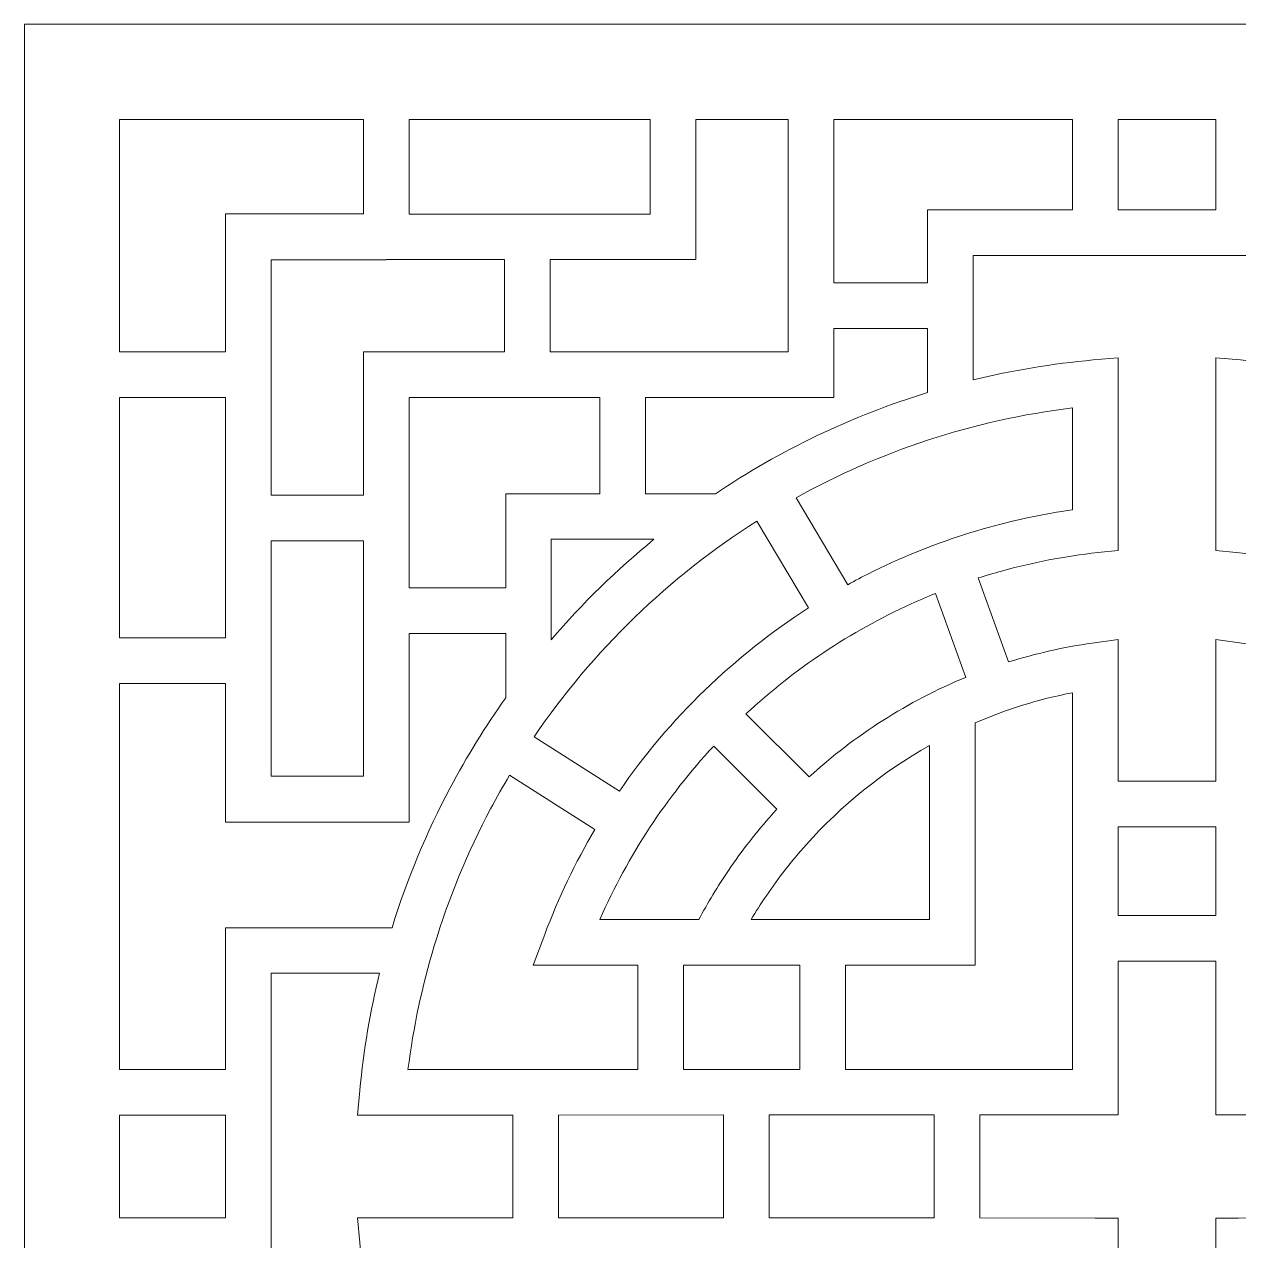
# Model space of a CAD drawing. Header units: centimetres. Extents: x -27.5 to -14.8, y 3.4 to 9.5.
# Drawn here: x -20.924 to -17.688, y 6.257 to 9.5 of the extents above; entities that cross this region are included whole.
import ezdxf

# ---------------------------------------------------------------- set-up
doc = ezdxf.new("R2010")
doc.units = ezdxf.units.CM
doc.header["$MEASUREMENT"] = 0
doc.layers.add('layer 1', color=7, linetype='Continuous')

msp = doc.modelspace()

# ---------------------------------------------------------------- linework, layer by layer
at = {"layer": 'layer 1', "color": 7, "lineweight": 9}
for points, knots in [([(-20.92386, 9.5), (-20.92386, 9.5), (-14.83437, 9.5), (-14.83437, 9.5), (-14.83437, 9.5), (-14.83437, 9.5), (-14.83437, 3.41051), (-14.83437, 3.41051), (-14.83437, 3.41051), (-14.83437, 3.41051), (-20.92386, 3.41051), (-20.92386, 3.41051), (-20.92386, 3.41051), (-20.92386, 3.41051), (-20.92386, 9.5), (-20.92386, 9.5)], [0, 0, 0, 0, 0.2, 0.2, 0.2, 0.2, 0.4, 0.4, 0.4, 0.4, 0.6, 0.6, 0.6, 0.6, 1, 1, 1, 1]), ([(-20.67013, 8.62689), (-20.67013, 8.62689), (-20.38776, 8.62689), (-20.38776, 8.62689), (-20.38776, 8.62689), (-20.38776, 8.62689), (-20.38776, 8.93348), (-20.38776, 8.93348), (-20.38776, 8.93348), (-20.38776, 8.93348), (-20.38776, 8.99438), (-20.38776, 8.99438), (-20.38776, 8.99438), (-20.38776, 8.99438), (-20.32687, 8.99438), (-20.32687, 8.99438), (-20.32687, 8.99438), (-20.32687, 8.99438), (-20.02004, 8.99438), (-20.02004, 8.99438), (-20.02004, 8.99438), (-20.02004, 8.99438), (-20.02004, 9.24627), (-20.02004, 9.24627), (-20.02004, 9.24627), (-20.02004, 9.24627), (-20.67013, 9.24627), (-20.67013, 9.24627), (-20.67013, 9.24627), (-20.67013, 9.24627), (-20.67013, 8.62689), (-20.67013, 8.62689)], [0, 0, 0, 0, 0.1111111, 0.1111111, 0.1111111, 0.1111111, 0.2222222, 0.2222222, 0.2222222, 0.2222222, 0.3333333, 0.3333333, 0.3333333, 0.3333333, 0.4444444, 0.4444444, 0.4444444, 0.4444444, 0.5555556, 0.5555556, 0.5555556, 0.5555556, 0.6666667, 0.6666667, 0.6666667, 0.6666667, 0.7777778, 0.7777778, 0.7777778, 0.7777778, 1, 1, 1, 1]), ([(-19.89872, 9.24627), (-19.89872, 9.24627), (-19.89872, 8.99438), (-19.89872, 8.99438), (-19.89872, 8.99438), (-19.89872, 8.99438), (-19.89849, 8.99438), (-19.89849, 8.99438), (-19.89849, 8.99438), (-19.89849, 8.99438), (-19.89849, 8.99414), (-19.89849, 8.99414), (-19.89849, 8.99414), (-19.89849, 8.99414), (-19.25589, 8.99414), (-19.25589, 8.99414), (-19.25589, 8.99414), (-19.25589, 8.99414), (-19.25589, 9.24627), (-19.25589, 9.24627), (-19.25589, 9.24627), (-19.25589, 9.24627), (-19.89872, 9.24627), (-19.89872, 9.24627)], [0, 0, 0, 0, 0.1428571, 0.1428571, 0.1428571, 0.1428571, 0.2857143, 0.2857143, 0.2857143, 0.2857143, 0.4285714, 0.4285714, 0.4285714, 0.4285714, 0.5714286, 0.5714286, 0.5714286, 0.5714286, 0.7142857, 0.7142857, 0.7142857, 0.7142857, 1, 1, 1, 1]), ([(-19.13458, 9.24627), (-19.13458, 9.24627), (-19.13458, 8.93348), (-19.13458, 8.93348), (-19.13458, 8.93348), (-19.13458, 8.93348), (-19.13458, 8.87283), (-19.13458, 8.87283), (-19.13458, 8.87283), (-19.13458, 8.87283), (-19.19524, 8.87283), (-19.19524, 8.87283), (-19.19524, 8.87283), (-19.19524, 8.87283), (-19.52282, 8.87283), (-19.52282, 8.87283), (-19.52282, 8.87283), (-19.52282, 8.87283), (-19.52282, 8.62665), (-19.52282, 8.62665), (-19.52282, 8.62665), (-19.52282, 8.62665), (-19.19524, 8.62665), (-19.19524, 8.62665), (-19.19524, 8.62665), (-19.19524, 8.62665), (-19.19524, 8.62689), (-19.19524, 8.62689), (-19.19524, 8.62689), (-19.19524, 8.62689), (-18.88864, 8.62689), (-18.88864, 8.62689), (-18.88864, 8.62689), (-18.88864, 8.62689), (-18.88864, 8.93348), (-18.88864, 8.93348), (-18.88864, 8.93348), (-18.88864, 8.93348), (-18.8884, 8.93348), (-18.8884, 8.93348), (-18.8884, 8.93348), (-18.8884, 8.93348), (-18.8884, 9.24627), (-18.8884, 9.24627), (-18.8884, 9.24627), (-18.8884, 9.24627), (-19.13458, 9.24627), (-19.13458, 9.24627)], [0, 0, 0, 0, 0.0769231, 0.0769231, 0.0769231, 0.0769231, 0.1538462, 0.1538462, 0.1538462, 0.1538462, 0.2307692, 0.2307692, 0.2307692, 0.2307692, 0.3076923, 0.3076923, 0.3076923, 0.3076923, 0.3846154, 0.3846154, 0.3846154, 0.3846154, 0.4615385, 0.4615385, 0.4615385, 0.4615385, 0.5384615, 0.5384615, 0.5384615, 0.5384615, 0.6153846, 0.6153846, 0.6153846, 0.6153846, 0.6923077, 0.6923077, 0.6923077, 0.6923077, 0.7692308, 0.7692308, 0.7692308, 0.7692308, 0.8461538, 0.8461538, 0.8461538, 0.8461538, 1, 1, 1, 1]), ([(-18.76709, 9.24627), (-18.76709, 9.24627), (-18.76709, 8.93348), (-18.76709, 8.93348), (-18.76709, 8.93348), (-18.76709, 8.93348), (-18.76685, 8.93348), (-18.76685, 8.93348), (-18.76685, 8.93348), (-18.76685, 8.93348), (-18.76685, 8.81064), (-18.76685, 8.81064), (-18.76685, 8.81064), (-18.76685, 8.81064), (-18.51679, 8.81064), (-18.51679, 8.81064), (-18.51679, 8.81064), (-18.51679, 8.81064), (-18.51679, 8.94478), (-18.51679, 8.94478), (-18.51679, 8.94478), (-18.51679, 8.94478), (-18.51679, 9.00568), (-18.51679, 9.00568), (-18.51679, 9.00568), (-18.51679, 9.00568), (-18.45613, 9.00568), (-18.45613, 9.00568), (-18.45613, 9.00568), (-18.45613, 9.00568), (-18.13104, 9.00568), (-18.13104, 9.00568), (-18.13104, 9.00568), (-18.13104, 9.00568), (-18.13104, 9.24627), (-18.13104, 9.24627), (-18.13104, 9.24627), (-18.13104, 9.24627), (-18.76709, 9.24627), (-18.76709, 9.24627)], [0, 0, 0, 0, 0.0909091, 0.0909091, 0.0909091, 0.0909091, 0.1818182, 0.1818182, 0.1818182, 0.1818182, 0.2727273, 0.2727273, 0.2727273, 0.2727273, 0.3636364, 0.3636364, 0.3636364, 0.3636364, 0.4545455, 0.4545455, 0.4545455, 0.4545455, 0.5454545, 0.5454545, 0.5454545, 0.5454545, 0.6363636, 0.6363636, 0.6363636, 0.6363636, 0.7272727, 0.7272727, 0.7272727, 0.7272727, 0.8181818, 0.8181818, 0.8181818, 0.8181818, 1, 1, 1, 1]), ([(-18.00925, 9.24627), (-18.00925, 9.24627), (-18.00925, 9.00568), (-18.00925, 9.00568), (-18.00925, 9.00568), (-18.00925, 9.00568), (-17.74898, 9.00568), (-17.74898, 9.00568), (-17.74898, 9.00568), (-17.74898, 9.00568), (-17.74898, 9.24627), (-17.74898, 9.24627), (-17.74898, 9.24627), (-17.74898, 9.24627), (-18.00925, 9.24627), (-18.00925, 9.24627)], [0, 0, 0, 0, 0.2, 0.2, 0.2, 0.2, 0.4, 0.4, 0.4, 0.4, 0.6, 0.6, 0.6, 0.6, 1, 1, 1, 1]), ([(-20.26597, 8.24482), (-20.26597, 8.24482), (-20.02028, 8.24482), (-20.02028, 8.24482), (-20.02028, 8.24482), (-20.02028, 8.24482), (-20.02028, 8.566), (-20.02028, 8.566), (-20.02028, 8.566), (-20.02028, 8.566), (-20.02028, 8.62666), (-20.02028, 8.62666), (-20.02028, 8.62666), (-20.02028, 8.62666), (-19.95938, 8.62666), (-19.95938, 8.62666), (-19.95938, 8.62666), (-19.95938, 8.62666), (-19.64461, 8.62666), (-19.64461, 8.62666), (-19.64461, 8.62666), (-19.64461, 8.62666), (-19.64461, 8.87283), (-19.64461, 8.87283), (-19.64461, 8.87283), (-19.64461, 8.87283), (-19.95938, 8.87282), (-19.95938, 8.87282), (-19.95938, 8.87282), (-19.95938, 8.87282), (-19.95938, 8.87259), (-19.95938, 8.87259), (-19.95938, 8.87259), (-19.95938, 8.87259), (-20.26597, 8.87259), (-20.26597, 8.87259), (-20.26597, 8.87259), (-20.26597, 8.87259), (-20.26597, 8.566), (-20.26597, 8.566), (-20.26597, 8.566), (-20.26597, 8.566), (-20.26597, 8.24482), (-20.26597, 8.24482)], [0, 0, 0, 0, 0.0833333, 0.0833333, 0.0833333, 0.0833333, 0.1666667, 0.1666667, 0.1666667, 0.1666667, 0.25, 0.25, 0.25, 0.25, 0.3333333, 0.3333333, 0.3333333, 0.3333333, 0.4166667, 0.4166667, 0.4166667, 0.4166667, 0.5, 0.5, 0.5, 0.5, 0.5833333, 0.5833333, 0.5833333, 0.5833333, 0.6666667, 0.6666667, 0.6666667, 0.6666667, 0.75, 0.75, 0.75, 0.75, 0.8333333, 0.8333333, 0.8333333, 0.8333333, 1, 1, 1, 1]), ([(-17.36275, 8.55202), (-17.36275, 8.55202), (-17.36275, 8.88389), (-17.36275, 8.88389), (-17.36275, 8.88389), (-17.36275, 8.88389), (-18.39547, 8.88389), (-18.39547, 8.88389), (-18.39547, 8.88389), (-18.39547, 8.88389), (-18.39547, 8.55202), (-18.39547, 8.55202), (-18.39547, 8.55202), (-18.29152, 8.57747), (-18.18463, 8.59547), (-18.07538, 8.60527), (-18.07538, 8.60527), (-18.07538, 8.60527), (-18.00925, 8.6112), (-18.00925, 8.6112), (-18.00925, 8.6112), (-18.00925, 8.6112), (-18.00925, 8.54485), (-18.00925, 8.54485), (-18.00925, 8.54485), (-18.00925, 8.54485), (-18.00925, 8.15213), (-18.00925, 8.15213), (-18.00925, 8.15213), (-18.00925, 8.15213), (-18.00925, 8.09774), (-18.00925, 8.09774), (-18.00925, 8.09774), (-18.00925, 8.09774), (-18.06348, 8.09171), (-18.06348, 8.09171), (-18.06348, 8.09171), (-18.06348, 8.09171), (-18.06354, 8.09171), (-18.06354, 8.09171), (-18.06354, 8.09171), (-18.15151, 8.08197), (-18.2371, 8.06542), (-18.31977, 8.04258), (-18.31977, 8.04258), (-18.34059, 8.03683), (-18.36127, 8.03067), (-18.3818, 8.0241), (-18.3818, 8.0241), (-18.3818, 8.0241), (-18.30106, 7.80023), (-18.30106, 7.80023), (-18.30106, 7.80023), (-18.22917, 7.82271), (-18.15481, 7.8396), (-18.07847, 7.85035), (-18.07847, 7.85035), (-18.07847, 7.85035), (-18.00925, 7.86011), (-18.00925, 7.86011), (-18.00925, 7.86011), (-18.00925, 7.86011), (-18.00925, 7.79017), (-18.00925, 7.79017), (-18.00925, 7.79017), (-18.00925, 7.79017), (-18.00925, 7.48234), (-18.00925, 7.48234), (-18.00925, 7.48234), (-18.00925, 7.48234), (-17.74898, 7.48234), (-17.74898, 7.48234), (-17.74898, 7.48234), (-17.74898, 7.48234), (-17.74898, 7.79017), (-17.74898, 7.79017), (-17.74898, 7.79017), (-17.74898, 7.79017), (-17.74898, 7.86011), (-17.74898, 7.86011), (-17.74898, 7.86011), (-17.74898, 7.86011), (-17.67976, 7.85035), (-17.67976, 7.85035), (-17.67976, 7.85035), (-17.60342, 7.8396), (-17.52906, 7.82271), (-17.45717, 7.80023), (-17.45717, 7.80023), (-17.45717, 7.80023), (-17.37643, 8.02411), (-17.37643, 8.02411), (-17.37643, 8.02411), (-17.39696, 8.03067), (-17.41764, 8.03683), (-17.43846, 8.04258), (-17.43846, 8.04258), (-17.52112, 8.06542), (-17.60671, 8.08197), (-17.69469, 8.09171), (-17.69469, 8.09171), (-17.69469, 8.09171), (-17.69474, 8.09171), (-17.69474, 8.09171), (-17.69474, 8.09171), (-17.69474, 8.09171), (-17.74898, 8.09774), (-17.74898, 8.09774), (-17.74898, 8.09774), (-17.74898, 8.09774), (-17.74898, 8.15213), (-17.74898, 8.15213), (-17.74898, 8.15213), (-17.74898, 8.15213), (-17.74898, 8.54485), (-17.74898, 8.54485), (-17.74898, 8.54485), (-17.74898, 8.54485), (-17.74898, 8.6112), (-17.74898, 8.6112), (-17.74898, 8.6112), (-17.74898, 8.6112), (-17.68285, 8.60527), (-17.68285, 8.60527), (-17.68285, 8.60527), (-17.5736, 8.59547), (-17.46671, 8.57748), (-17.36275, 8.55202)], [0, 0, 0, 0, 0.030303, 0.030303, 0.030303, 0.030303, 0.0606061, 0.0606061, 0.0606061, 0.0606061, 0.0909091, 0.0909091, 0.0909091, 0.0909091, 0.1212121, 0.1212121, 0.1212121, 0.1212121, 0.1515152, 0.1515152, 0.1515152, 0.1515152, 0.1818182, 0.1818182, 0.1818182, 0.1818182, 0.2121212, 0.2121212, 0.2121212, 0.2121212, 0.2424242, 0.2424242, 0.2424242, 0.2424242, 0.2727273, 0.2727273, 0.2727273, 0.2727273, 0.3030303, 0.3030303, 0.3030303, 0.3030303, 0.3333333, 0.3333333, 0.3333333, 0.3333333, 0.3636364, 0.3636364, 0.3636364, 0.3636364, 0.3939394, 0.3939394, 0.3939394, 0.3939394, 0.4242424, 0.4242424, 0.4242424, 0.4242424, 0.4545455, 0.4545455, 0.4545455, 0.4545455, 0.4848485, 0.4848485, 0.4848485, 0.4848485, 0.5151515, 0.5151515, 0.5151515, 0.5151515, 0.5454545, 0.5454545, 0.5454545, 0.5454545, 0.5757576, 0.5757576, 0.5757576, 0.5757576, 0.6060606, 0.6060606, 0.6060606, 0.6060606, 0.6363636, 0.6363636, 0.6363636, 0.6363636, 0.6666667, 0.6666667, 0.6666667, 0.6666667, 0.6969697, 0.6969697, 0.6969697, 0.6969697, 0.7272727, 0.7272727, 0.7272727, 0.7272727, 0.7575758, 0.7575758, 0.7575758, 0.7575758, 0.7878788, 0.7878788, 0.7878788, 0.7878788, 0.8181818, 0.8181818, 0.8181818, 0.8181818, 0.8484848, 0.8484848, 0.8484848, 0.8484848, 0.8787879, 0.8787879, 0.8787879, 0.8787879, 0.9090909, 0.9090909, 0.9090909, 0.9090909, 0.9393939, 0.9393939, 0.9393939, 0.9393939, 1, 1, 1, 1]), ([(-18.51679, 8.51855), (-18.51679, 8.51855), (-18.51679, 8.68885), (-18.51679, 8.68885), (-18.51679, 8.68885), (-18.51679, 8.68885), (-18.76685, 8.68885), (-18.76685, 8.68885), (-18.76685, 8.68885), (-18.76685, 8.68885), (-18.76685, 8.56599), (-18.76685, 8.56599), (-18.76685, 8.56599), (-18.76685, 8.56599), (-18.76685, 8.5051), (-18.76685, 8.5051), (-18.76685, 8.5051), (-18.76685, 8.5051), (-18.82775, 8.5051), (-18.82775, 8.5051), (-18.82775, 8.5051), (-18.82775, 8.5051), (-18.82775, 8.5051), (-18.82775, 8.5051), (-18.82775, 8.5051), (-18.82775, 8.5051), (-19.19524, 8.5051), (-19.19524, 8.5051), (-19.19524, 8.5051), (-19.19524, 8.5051), (-19.19524, 8.50534), (-19.19524, 8.50534), (-19.19524, 8.50534), (-19.19524, 8.50534), (-19.26881, 8.50534), (-19.26881, 8.50534), (-19.26881, 8.50534), (-19.26881, 8.50534), (-19.26881, 8.24842), (-19.26881, 8.24842), (-19.26881, 8.24842), (-19.26881, 8.24842), (-19.08258, 8.24842), (-19.08258, 8.24842), (-19.08258, 8.24842), (-18.91, 8.36432), (-18.71978, 8.456), (-18.51679, 8.51855)], [0, 0, 0, 0, 0.0769231, 0.0769231, 0.0769231, 0.0769231, 0.1538462, 0.1538462, 0.1538462, 0.1538462, 0.2307692, 0.2307692, 0.2307692, 0.2307692, 0.3076923, 0.3076923, 0.3076923, 0.3076923, 0.3846154, 0.3846154, 0.3846154, 0.3846154, 0.4615385, 0.4615385, 0.4615385, 0.4615385, 0.5384615, 0.5384615, 0.5384615, 0.5384615, 0.6153846, 0.6153846, 0.6153846, 0.6153846, 0.6923077, 0.6923077, 0.6923077, 0.6923077, 0.7692308, 0.7692308, 0.7692308, 0.7692308, 0.8461538, 0.8461538, 0.8461538, 0.8461538, 1, 1, 1, 1]), ([(-20.67013, 7.86468), (-20.67013, 7.86468), (-20.38776, 7.86468), (-20.38776, 7.86468), (-20.38776, 7.86468), (-20.38776, 7.86468), (-20.38776, 8.50511), (-20.38776, 8.50511), (-20.38776, 8.50511), (-20.38776, 8.50511), (-20.67013, 8.50511), (-20.67013, 8.50511), (-20.67013, 8.50511), (-20.67013, 8.50511), (-20.67013, 7.86468), (-20.67013, 7.86468)], [0, 0, 0, 0, 0.2, 0.2, 0.2, 0.2, 0.4, 0.4, 0.4, 0.4, 0.6, 0.6, 0.6, 0.6, 1, 1, 1, 1]), ([(-19.3906, 8.50534), (-19.3906, 8.50534), (-19.89849, 8.50534), (-19.89849, 8.50534), (-19.89849, 8.50534), (-19.89849, 8.50534), (-19.89849, 7.9978), (-19.89849, 7.9978), (-19.89849, 7.9978), (-19.89849, 7.9978), (-19.64121, 7.9978), (-19.64121, 7.9978), (-19.64121, 7.9978), (-19.64121, 7.9978), (-19.64121, 8.18776), (-19.64121, 8.18776), (-19.64121, 8.18776), (-19.64121, 8.18776), (-19.64121, 8.24842), (-19.64121, 8.24842), (-19.64121, 8.24842), (-19.64121, 8.24842), (-19.58056, 8.24842), (-19.58056, 8.24842), (-19.58056, 8.24842), (-19.58056, 8.24842), (-19.3906, 8.24842), (-19.3906, 8.24842), (-19.3906, 8.24842), (-19.3906, 8.24842), (-19.3906, 8.50534), (-19.3906, 8.50534)], [0, 0, 0, 0, 0.1111111, 0.1111111, 0.1111111, 0.1111111, 0.2222222, 0.2222222, 0.2222222, 0.2222222, 0.3333333, 0.3333333, 0.3333333, 0.3333333, 0.4444444, 0.4444444, 0.4444444, 0.4444444, 0.5555556, 0.5555556, 0.5555556, 0.5555556, 0.6666667, 0.6666667, 0.6666667, 0.6666667, 0.7777778, 0.7777778, 0.7777778, 0.7777778, 1, 1, 1, 1]), ([(-18.13104, 8.47741), (-18.3955, 8.44499), (-18.64428, 8.36181), (-18.86741, 8.23798), (-18.86741, 8.23798), (-18.86741, 8.23798), (-18.7299, 8.0062), (-18.7299, 8.0062), (-18.7299, 8.0062), (-18.69091, 8.02761), (-18.65103, 8.0476), (-18.61031, 8.06609), (-18.61031, 8.06609), (-18.52783, 8.10353), (-18.44157, 8.13491), (-18.35212, 8.15961), (-18.35212, 8.15961), (-18.27996, 8.17954), (-18.20616, 8.19501), (-18.13104, 8.2057), (-18.13104, 8.2057), (-18.13104, 8.2057), (-18.13104, 8.47741), (-18.13104, 8.47741)], [0, 0, 0, 0, 0.1428571, 0.1428571, 0.1428571, 0.1428571, 0.2857143, 0.2857143, 0.2857143, 0.2857143, 0.4285714, 0.4285714, 0.4285714, 0.4285714, 0.5714286, 0.5714286, 0.5714286, 0.5714286, 0.7142857, 0.7142857, 0.7142857, 0.7142857, 1, 1, 1, 1]), ([(-18.9719, 8.17585), (-19.2068, 8.02649), (-19.40906, 7.83034), (-19.56555, 7.60051), (-19.56555, 7.60051), (-19.56555, 7.60051), (-19.33823, 7.45571), (-19.33823, 7.45571), (-19.33823, 7.45571), (-19.20457, 7.6501), (-19.03307, 7.81642), (-18.83438, 7.94405), (-18.83438, 7.94405), (-18.83438, 7.94405), (-18.9719, 8.17585), (-18.9719, 8.17585)], [0, 0, 0, 0, 0.2, 0.2, 0.2, 0.2, 0.4, 0.4, 0.4, 0.4, 0.6, 0.6, 0.6, 0.6, 1, 1, 1, 1]), ([(-20.02028, 8.12303), (-20.02028, 8.12303), (-20.26597, 8.12303), (-20.26597, 8.12303), (-20.26597, 8.12303), (-20.26597, 8.12303), (-20.26597, 7.49526), (-20.26597, 7.49526), (-20.26597, 7.49526), (-20.26597, 7.49526), (-20.02028, 7.49526), (-20.02028, 7.49526), (-20.02028, 7.49526), (-20.02028, 7.49526), (-20.02028, 8.12303), (-20.02028, 8.12303)], [0, 0, 0, 0, 0.2, 0.2, 0.2, 0.2, 0.4, 0.4, 0.4, 0.4, 0.6, 0.6, 0.6, 0.6, 1, 1, 1, 1]), ([(-19.24609, 8.1271), (-19.24609, 8.1271), (-19.5199, 8.12711), (-19.5199, 8.12711), (-19.5199, 8.12711), (-19.5199, 8.12711), (-19.5199, 7.85957), (-19.5199, 7.85957), (-19.5199, 7.85957), (-19.43669, 7.95658), (-19.34508, 8.04617), (-19.24609, 8.1271)], [0, 0, 0, 0, 0.25, 0.25, 0.25, 0.25, 0.5, 0.5, 0.5, 0.5, 1, 1, 1, 1]), ([(-18.83261, 7.49351), (-18.71114, 7.60498), (-18.57007, 7.69543), (-18.41514, 7.75906), (-18.41514, 7.75906), (-18.41514, 7.75906), (-18.49587, 7.98289), (-18.49587, 7.98289), (-18.49587, 7.98289), (-18.51757, 7.97413), (-18.53907, 7.96491), (-18.56036, 7.95524), (-18.56036, 7.95524), (-18.72307, 7.88137), (-18.87162, 7.78181), (-19.00087, 7.66176), (-19.00087, 7.66176), (-19.00087, 7.66176), (-18.83261, 7.49351), (-18.83261, 7.49351)], [0, 0, 0, 0, 0.1666667, 0.1666667, 0.1666667, 0.1666667, 0.3333333, 0.3333333, 0.3333333, 0.3333333, 0.5, 0.5, 0.5, 0.5, 0.6666667, 0.6666667, 0.6666667, 0.6666667, 1, 1, 1, 1]), ([(-20.67013, 6.71383), (-20.67013, 6.71383), (-20.38776, 6.71383), (-20.38776, 6.71383), (-20.38776, 6.71383), (-20.38776, 6.71383), (-20.38776, 7.03092), (-20.38776, 7.03092), (-20.38776, 7.03092), (-20.38776, 7.03092), (-20.38776, 7.09157), (-20.38776, 7.09157), (-20.38776, 7.09157), (-20.38776, 7.09157), (-20.32687, 7.09157), (-20.32687, 7.09157), (-20.32687, 7.09157), (-20.32687, 7.09157), (-19.94399, 7.09157), (-19.94399, 7.09157), (-19.94399, 7.09157), (-19.9039, 7.22165), (-19.85182, 7.34653), (-19.78903, 7.46494), (-19.78903, 7.46494), (-19.74491, 7.54814), (-19.69546, 7.62808), (-19.64121, 7.70437), (-19.64121, 7.70437), (-19.64121, 7.70437), (-19.64121, 7.87601), (-19.64121, 7.87601), (-19.64121, 7.87601), (-19.64121, 7.87601), (-19.89849, 7.87601), (-19.89849, 7.87601), (-19.89849, 7.87601), (-19.89849, 7.87601), (-19.89849, 7.43436), (-19.89849, 7.43436), (-19.89849, 7.43436), (-19.89849, 7.43436), (-19.89849, 7.37347), (-19.89849, 7.37347), (-19.89849, 7.37347), (-19.89849, 7.37347), (-19.95938, 7.37347), (-19.95938, 7.37347), (-19.95938, 7.37347), (-19.95938, 7.37347), (-20.32687, 7.37347), (-20.32687, 7.37347), (-20.32687, 7.37347), (-20.32687, 7.37347), (-20.38776, 7.37347), (-20.38776, 7.37347), (-20.38776, 7.37347), (-20.38776, 7.37347), (-20.38776, 7.43436), (-20.38776, 7.43436), (-20.38776, 7.43436), (-20.38776, 7.43436), (-20.38776, 7.74289), (-20.38776, 7.74289), (-20.38776, 7.74289), (-20.38776, 7.74289), (-20.67013, 7.74289), (-20.67013, 7.74289), (-20.67013, 7.74289), (-20.67013, 7.74289), (-20.67013, 6.71383), (-20.67013, 6.71383)], [0, 0, 0, 0, 0.0526316, 0.0526316, 0.0526316, 0.0526316, 0.1052632, 0.1052632, 0.1052632, 0.1052632, 0.1578947, 0.1578947, 0.1578947, 0.1578947, 0.2105263, 0.2105263, 0.2105263, 0.2105263, 0.2631579, 0.2631579, 0.2631579, 0.2631579, 0.3157895, 0.3157895, 0.3157895, 0.3157895, 0.3684211, 0.3684211, 0.3684211, 0.3684211, 0.4210526, 0.4210526, 0.4210526, 0.4210526, 0.4736842, 0.4736842, 0.4736842, 0.4736842, 0.5263158, 0.5263158, 0.5263158, 0.5263158, 0.5789474, 0.5789474, 0.5789474, 0.5789474, 0.6315789, 0.6315789, 0.6315789, 0.6315789, 0.6842105, 0.6842105, 0.6842105, 0.6842105, 0.7368421, 0.7368421, 0.7368421, 0.7368421, 0.7894737, 0.7894737, 0.7894737, 0.7894737, 0.8421053, 0.8421053, 0.8421053, 0.8421053, 0.8947368, 0.8947368, 0.8947368, 0.8947368, 1, 1, 1, 1]), ([(-18.73605, 6.99164), (-18.73605, 6.99164), (-18.73605, 6.71388), (-18.73605, 6.71388), (-18.73605, 6.71388), (-18.73605, 6.71388), (-18.13104, 6.71402), (-18.13104, 6.71402), (-18.13104, 6.71402), (-18.13104, 6.71402), (-18.13104, 7.71829), (-18.13104, 7.71829), (-18.13104, 7.71829), (-18.22125, 7.7005), (-18.30807, 7.6733), (-18.39044, 7.63772), (-18.39044, 7.63772), (-18.39044, 7.63772), (-18.39044, 7.05254), (-18.39044, 7.05254), (-18.39044, 7.05254), (-18.39044, 7.05254), (-18.39044, 6.99164), (-18.39044, 6.99164), (-18.39044, 6.99164), (-18.39044, 6.99164), (-18.45134, 6.99164), (-18.45134, 6.99164), (-18.45134, 6.99164), (-18.45134, 6.99164), (-18.73605, 6.99164), (-18.73605, 6.99164)], [0, 0, 0, 0, 0.1111111, 0.1111111, 0.1111111, 0.1111111, 0.2222222, 0.2222222, 0.2222222, 0.2222222, 0.3333333, 0.3333333, 0.3333333, 0.3333333, 0.4444444, 0.4444444, 0.4444444, 0.4444444, 0.5555556, 0.5555556, 0.5555556, 0.5555556, 0.6666667, 0.6666667, 0.6666667, 0.6666667, 0.7777778, 0.7777778, 0.7777778, 0.7777778, 1, 1, 1, 1]), ([(-19.12643, 7.11343), (-19.10268, 7.15821), (-19.07641, 7.20183), (-19.04777, 7.24413), (-19.04777, 7.24413), (-19.01222, 7.29663), (-18.97326, 7.34657), (-18.93121, 7.39362), (-18.93121, 7.39362), (-18.92708, 7.39824), (-18.92291, 7.40283), (-18.91872, 7.40739), (-18.91872, 7.40739), (-18.91872, 7.40739), (-19.08699, 7.57567), (-19.08699, 7.57567), (-19.08699, 7.57567), (-19.21243, 7.44069), (-19.31548, 7.28464), (-19.39025, 7.11343), (-19.39025, 7.11343), (-19.39025, 7.11343), (-19.12643, 7.11343), (-19.12643, 7.11343)], [0, 0, 0, 0, 0.1428571, 0.1428571, 0.1428571, 0.1428571, 0.2857143, 0.2857143, 0.2857143, 0.2857143, 0.4285714, 0.4285714, 0.4285714, 0.4285714, 0.5714286, 0.5714286, 0.5714286, 0.5714286, 0.7142857, 0.7142857, 0.7142857, 0.7142857, 1, 1, 1, 1]), ([(-18.94739, 7.1761), (-18.96119, 7.15571), (-18.97446, 7.13482), (-18.98719, 7.11343), (-18.98719, 7.11343), (-18.98719, 7.11343), (-18.51223, 7.11343), (-18.51223, 7.11343), (-18.51223, 7.11343), (-18.51223, 7.11343), (-18.51223, 7.57726), (-18.51223, 7.57726), (-18.51223, 7.57726), (-18.63588, 7.50749), (-18.74686, 7.41789), (-18.84082, 7.31274), (-18.84082, 7.31274), (-18.87932, 7.26966), (-18.91494, 7.22401), (-18.94739, 7.1761)], [0, 0, 0, 0, 0.1666667, 0.1666667, 0.1666667, 0.1666667, 0.3333333, 0.3333333, 0.3333333, 0.3333333, 0.5, 0.5, 0.5, 0.5, 0.6666667, 0.6666667, 0.6666667, 0.6666667, 1, 1, 1, 1]), ([(-19.28911, 6.71375), (-19.28911, 6.71375), (-19.28911, 6.99164), (-19.28911, 6.99164), (-19.28911, 6.99164), (-19.28911, 6.99164), (-19.48036, 6.99164), (-19.48036, 6.99164), (-19.48036, 6.99164), (-19.48036, 6.99164), (-19.56787, 6.99164), (-19.56787, 6.99164), (-19.56787, 6.99164), (-19.56787, 6.99164), (-19.53721, 7.07371), (-19.53721, 7.07371), (-19.53721, 7.07371), (-19.50073, 7.17135), (-19.45586, 7.26489), (-19.40349, 7.35347), (-19.40349, 7.35347), (-19.40349, 7.35347), (-19.63079, 7.49826), (-19.63079, 7.49826), (-19.63079, 7.49826), (-19.64842, 7.46875), (-19.66536, 7.43878), (-19.68151, 7.40832), (-19.68151, 7.40832), (-19.74268, 7.29296), (-19.79311, 7.17096), (-19.83145, 7.04366), (-19.83145, 7.04366), (-19.86368, 6.93666), (-19.88733, 6.82637), (-19.90164, 6.71361), (-19.90164, 6.71361), (-19.90164, 6.71361), (-19.28911, 6.71375), (-19.28911, 6.71375)], [0, 0, 0, 0, 0.0909091, 0.0909091, 0.0909091, 0.0909091, 0.1818182, 0.1818182, 0.1818182, 0.1818182, 0.2727273, 0.2727273, 0.2727273, 0.2727273, 0.3636364, 0.3636364, 0.3636364, 0.3636364, 0.4545455, 0.4545455, 0.4545455, 0.4545455, 0.5454545, 0.5454545, 0.5454545, 0.5454545, 0.6363636, 0.6363636, 0.6363636, 0.6363636, 0.7272727, 0.7272727, 0.7272727, 0.7272727, 0.8181818, 0.8181818, 0.8181818, 0.8181818, 1, 1, 1, 1]), ([(-17.74898, 7.36055), (-17.74898, 7.36055), (-18.00925, 7.36055), (-18.00925, 7.36055), (-18.00925, 7.36055), (-18.00925, 7.36055), (-18.00925, 7.12406), (-18.00925, 7.12406), (-18.00925, 7.12406), (-18.00925, 7.12406), (-17.74898, 7.12406), (-17.74898, 7.12406), (-17.74898, 7.12406), (-17.74898, 7.12406), (-17.74898, 7.36055), (-17.74898, 7.36055)], [0, 0, 0, 0, 0.2, 0.2, 0.2, 0.2, 0.4, 0.4, 0.4, 0.4, 0.6, 0.6, 0.6, 0.6, 1, 1, 1, 1]), ([(-19.16732, 6.99164), (-19.16732, 6.99164), (-19.16732, 6.71378), (-19.16732, 6.71378), (-19.16732, 6.71378), (-19.16732, 6.71378), (-18.85784, 6.71385), (-18.85784, 6.71385), (-18.85784, 6.71385), (-18.85784, 6.71385), (-18.85784, 6.99164), (-18.85784, 6.99164), (-18.85784, 6.99164), (-18.85784, 6.99164), (-19.16732, 6.99164), (-19.16732, 6.99164)], [0, 0, 0, 0, 0.2, 0.2, 0.2, 0.2, 0.4, 0.4, 0.4, 0.4, 0.6, 0.6, 0.6, 0.6, 1, 1, 1, 1]), ([(-17.38042, 6.31786), (-17.38042, 6.31786), (-17.38042, 6.59265), (-17.38042, 6.59265), (-17.38042, 6.59265), (-17.38042, 6.59265), (-17.68808, 6.59272), (-17.68808, 6.59272), (-17.68808, 6.59272), (-17.68808, 6.59272), (-17.74898, 6.59273), (-17.74898, 6.59273), (-17.74898, 6.59273), (-17.74898, 6.59273), (-17.74898, 6.65338), (-17.74898, 6.65338), (-17.74898, 6.65338), (-17.74898, 6.65338), (-17.74898, 7.00227), (-17.74898, 7.00227), (-17.74898, 7.00227), (-17.74898, 7.00227), (-18.00925, 7.00227), (-18.00925, 7.00227), (-18.00925, 7.00227), (-18.00925, 7.00227), (-18.00925, 6.65338), (-18.00925, 6.65338), (-18.00925, 6.65338), (-18.00925, 6.65338), (-18.00925, 6.59273), (-18.00925, 6.59273), (-18.00925, 6.59273), (-18.00925, 6.59273), (-18.07015, 6.59272), (-18.07015, 6.59272), (-18.07015, 6.59272), (-18.07015, 6.59272), (-18.37781, 6.59265), (-18.37781, 6.59265), (-18.37781, 6.59265), (-18.37781, 6.59265), (-18.37781, 6.31786), (-18.37781, 6.31786), (-18.37781, 6.31786), (-18.37781, 6.31786), (-18.07015, 6.31779), (-18.07015, 6.31779), (-18.07015, 6.31779), (-18.07015, 6.31779), (-18.00925, 6.31778), (-18.00925, 6.31778), (-18.00925, 6.31778), (-18.00925, 6.31778), (-18.00925, 6.25713), (-18.00925, 6.25713), (-18.00925, 6.25713), (-18.00925, 6.25713), (-18.00925, 5.90824), (-18.00925, 5.90824), (-18.00925, 5.90824), (-18.00925, 5.90824), (-17.74898, 5.90824), (-17.74898, 5.90824), (-17.74898, 5.90824), (-17.74898, 5.90824), (-17.74898, 6.25713), (-17.74898, 6.25713), (-17.74898, 6.25713), (-17.74898, 6.25713), (-17.74898, 6.31778), (-17.74898, 6.31778), (-17.74898, 6.31778), (-17.74898, 6.31778), (-17.68808, 6.31779), (-17.68808, 6.31779), (-17.68808, 6.31779), (-17.68808, 6.31779), (-17.38042, 6.31786), (-17.38042, 6.31786)], [0, 0, 0, 0, 0.047619, 0.047619, 0.047619, 0.047619, 0.0952381, 0.0952381, 0.0952381, 0.0952381, 0.1428571, 0.1428571, 0.1428571, 0.1428571, 0.1904762, 0.1904762, 0.1904762, 0.1904762, 0.2380952, 0.2380952, 0.2380952, 0.2380952, 0.2857143, 0.2857143, 0.2857143, 0.2857143, 0.3333333, 0.3333333, 0.3333333, 0.3333333, 0.3809524, 0.3809524, 0.3809524, 0.3809524, 0.4285714, 0.4285714, 0.4285714, 0.4285714, 0.4761905, 0.4761905, 0.4761905, 0.4761905, 0.5238095, 0.5238095, 0.5238095, 0.5238095, 0.5714286, 0.5714286, 0.5714286, 0.5714286, 0.6190476, 0.6190476, 0.6190476, 0.6190476, 0.6666667, 0.6666667, 0.6666667, 0.6666667, 0.7142857, 0.7142857, 0.7142857, 0.7142857, 0.7619048, 0.7619048, 0.7619048, 0.7619048, 0.8095238, 0.8095238, 0.8095238, 0.8095238, 0.8571429, 0.8571429, 0.8571429, 0.8571429, 0.9047619, 0.9047619, 0.9047619, 0.9047619, 1, 1, 1, 1]), ([(-20.26597, 5.94025), (-20.26597, 5.94025), (-19.97748, 5.94025), (-19.97748, 5.94025), (-19.97748, 5.94025), (-20.00217, 6.04126), (-20.01978, 6.14537), (-20.02976, 6.25203), (-20.02976, 6.25203), (-20.02976, 6.25203), (-20.02976, 6.25227), (-20.02976, 6.25227), (-20.02976, 6.25227), (-20.02976, 6.25227), (-20.02977, 6.25234), (-20.02977, 6.25234), (-20.02977, 6.25234), (-20.02977, 6.25234), (-20.03567, 6.31825), (-20.03567, 6.31825), (-20.03567, 6.31825), (-20.03567, 6.31825), (-19.96935, 6.31823), (-19.96935, 6.31823), (-19.96935, 6.31823), (-19.96935, 6.31823), (-19.62184, 6.31815), (-19.62184, 6.31815), (-19.62184, 6.31815), (-19.62184, 6.31815), (-19.62184, 6.59236), (-19.62184, 6.59236), (-19.62184, 6.59236), (-19.62184, 6.59236), (-19.96935, 6.59228), (-19.96935, 6.59228), (-19.96935, 6.59228), (-19.96935, 6.59228), (-20.03567, 6.59227), (-20.03567, 6.59227), (-20.03567, 6.59227), (-20.03567, 6.59227), (-20.02977, 6.65817), (-20.02977, 6.65817), (-20.02977, 6.65817), (-20.02977, 6.65817), (-20.02976, 6.65824), (-20.02976, 6.65824), (-20.02976, 6.65824), (-20.02976, 6.65824), (-20.02976, 6.65848), (-20.02976, 6.65848), (-20.02976, 6.65848), (-20.01978, 6.76514), (-20.00217, 6.86925), (-19.97748, 6.97026), (-19.97748, 6.97026), (-19.97748, 6.97026), (-20.26597, 6.97026), (-20.26597, 6.97026), (-20.26597, 6.97026), (-20.26597, 6.97026), (-20.26597, 5.94025), (-20.26597, 5.94025)], [0, 0, 0, 0, 0.0588235, 0.0588235, 0.0588235, 0.0588235, 0.1176471, 0.1176471, 0.1176471, 0.1176471, 0.1764706, 0.1764706, 0.1764706, 0.1764706, 0.2352941, 0.2352941, 0.2352941, 0.2352941, 0.2941176, 0.2941176, 0.2941176, 0.2941176, 0.3529412, 0.3529412, 0.3529412, 0.3529412, 0.4117647, 0.4117647, 0.4117647, 0.4117647, 0.4705882, 0.4705882, 0.4705882, 0.4705882, 0.5294118, 0.5294118, 0.5294118, 0.5294118, 0.5882353, 0.5882353, 0.5882353, 0.5882353, 0.6470588, 0.6470588, 0.6470588, 0.6470588, 0.7058824, 0.7058824, 0.7058824, 0.7058824, 0.7647059, 0.7647059, 0.7647059, 0.7647059, 0.8235294, 0.8235294, 0.8235294, 0.8235294, 0.8823529, 0.8823529, 0.8823529, 0.8823529, 1, 1, 1, 1]), ([(-20.67013, 6.31847), (-20.67013, 6.31847), (-20.38776, 6.31847), (-20.38776, 6.31847), (-20.38776, 6.31847), (-20.38776, 6.31847), (-20.38776, 6.59204), (-20.38776, 6.59204), (-20.38776, 6.59204), (-20.38776, 6.59204), (-20.67013, 6.59204), (-20.67013, 6.59204), (-20.67013, 6.59204), (-20.67013, 6.59204), (-20.67013, 6.31847), (-20.67013, 6.31847)], [0, 0, 0, 0, 0.2, 0.2, 0.2, 0.2, 0.4, 0.4, 0.4, 0.4, 0.6, 0.6, 0.6, 0.6, 1, 1, 1, 1]), ([(-19.50005, 6.59239), (-19.50005, 6.59239), (-19.50005, 6.31812), (-19.50005, 6.31812), (-19.50005, 6.31812), (-19.50005, 6.31812), (-19.06072, 6.31802), (-19.06072, 6.31802), (-19.06072, 6.31802), (-19.06072, 6.31802), (-19.06072, 6.59249), (-19.06072, 6.59249), (-19.06072, 6.59249), (-19.06072, 6.59249), (-19.50005, 6.59239), (-19.50005, 6.59239)], [0, 0, 0, 0, 0.2, 0.2, 0.2, 0.2, 0.4, 0.4, 0.4, 0.4, 0.6, 0.6, 0.6, 0.6, 1, 1, 1, 1]), ([(-18.93893, 6.59252), (-18.93893, 6.59252), (-18.93893, 6.31799), (-18.93893, 6.31799), (-18.93893, 6.31799), (-18.93893, 6.31799), (-18.4996, 6.31789), (-18.4996, 6.31789), (-18.4996, 6.31789), (-18.4996, 6.31789), (-18.4996, 6.59262), (-18.4996, 6.59262), (-18.4996, 6.59262), (-18.4996, 6.59262), (-18.93893, 6.59252), (-18.93893, 6.59252)], [0, 0, 0, 0, 0.2, 0.2, 0.2, 0.2, 0.4, 0.4, 0.4, 0.4, 0.6, 0.6, 0.6, 0.6, 1, 1, 1, 1])]:
    msp.add_open_spline(points, degree=3, knots=knots, dxfattribs=at)

doc.saveas('drawing.dxf')
